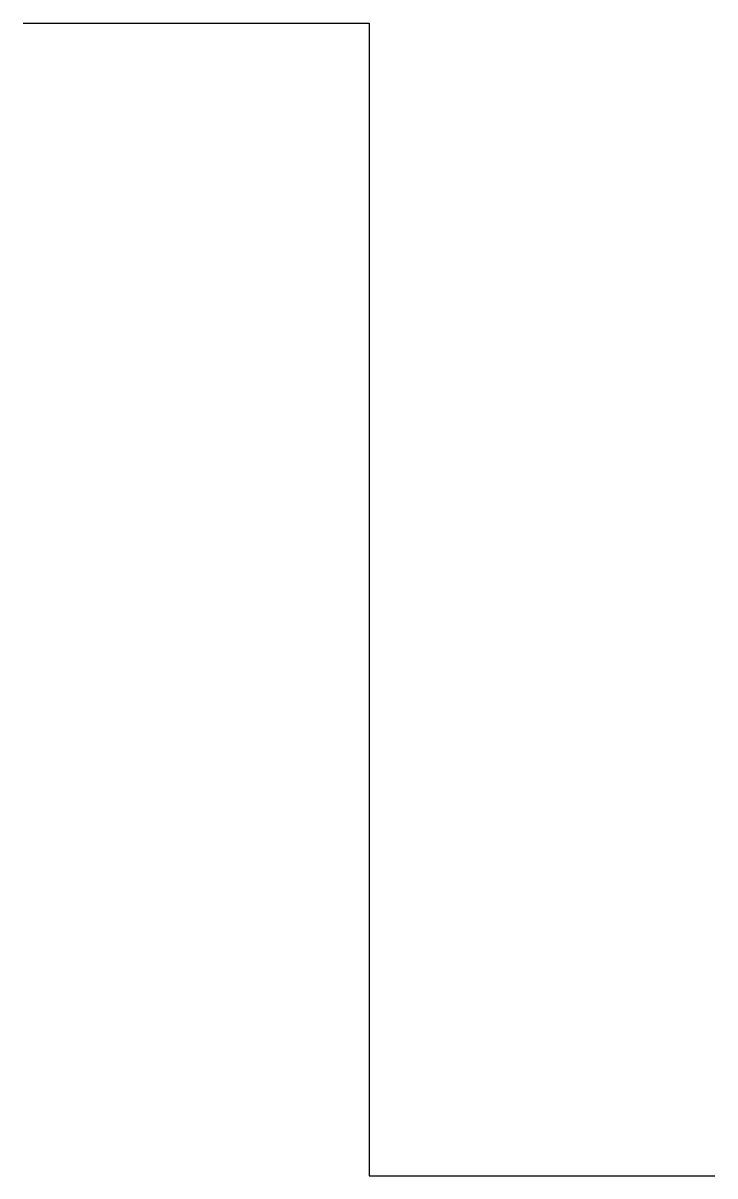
# Model space of a CAD drawing. Extents: x -1585.83 to -1583.43, y -881.59 to -877.59.
import ezdxf

# ---------------------------------------------------------------- set-up
doc = ezdxf.new("R2010")
doc.units = 0
doc.layers.add('SYMB_FIL', color=3, linetype='CONTINUOUS')

msp = doc.modelspace()

# ---------------------------------------------------------------- linework, layer by layer
at = {"layer": 'SYMB_FIL'}
for p, q in [((-1585.8339, -877.5933), (-1584.6339, -877.5933)), ((-1584.6339, -877.5933), (-1584.6339, -881.5933)), ((-1584.6339, -881.5933), (-1583.4339, -881.5933))]:
    msp.add_line(p, q, dxfattribs=at)

doc.saveas('drawing.dxf')
